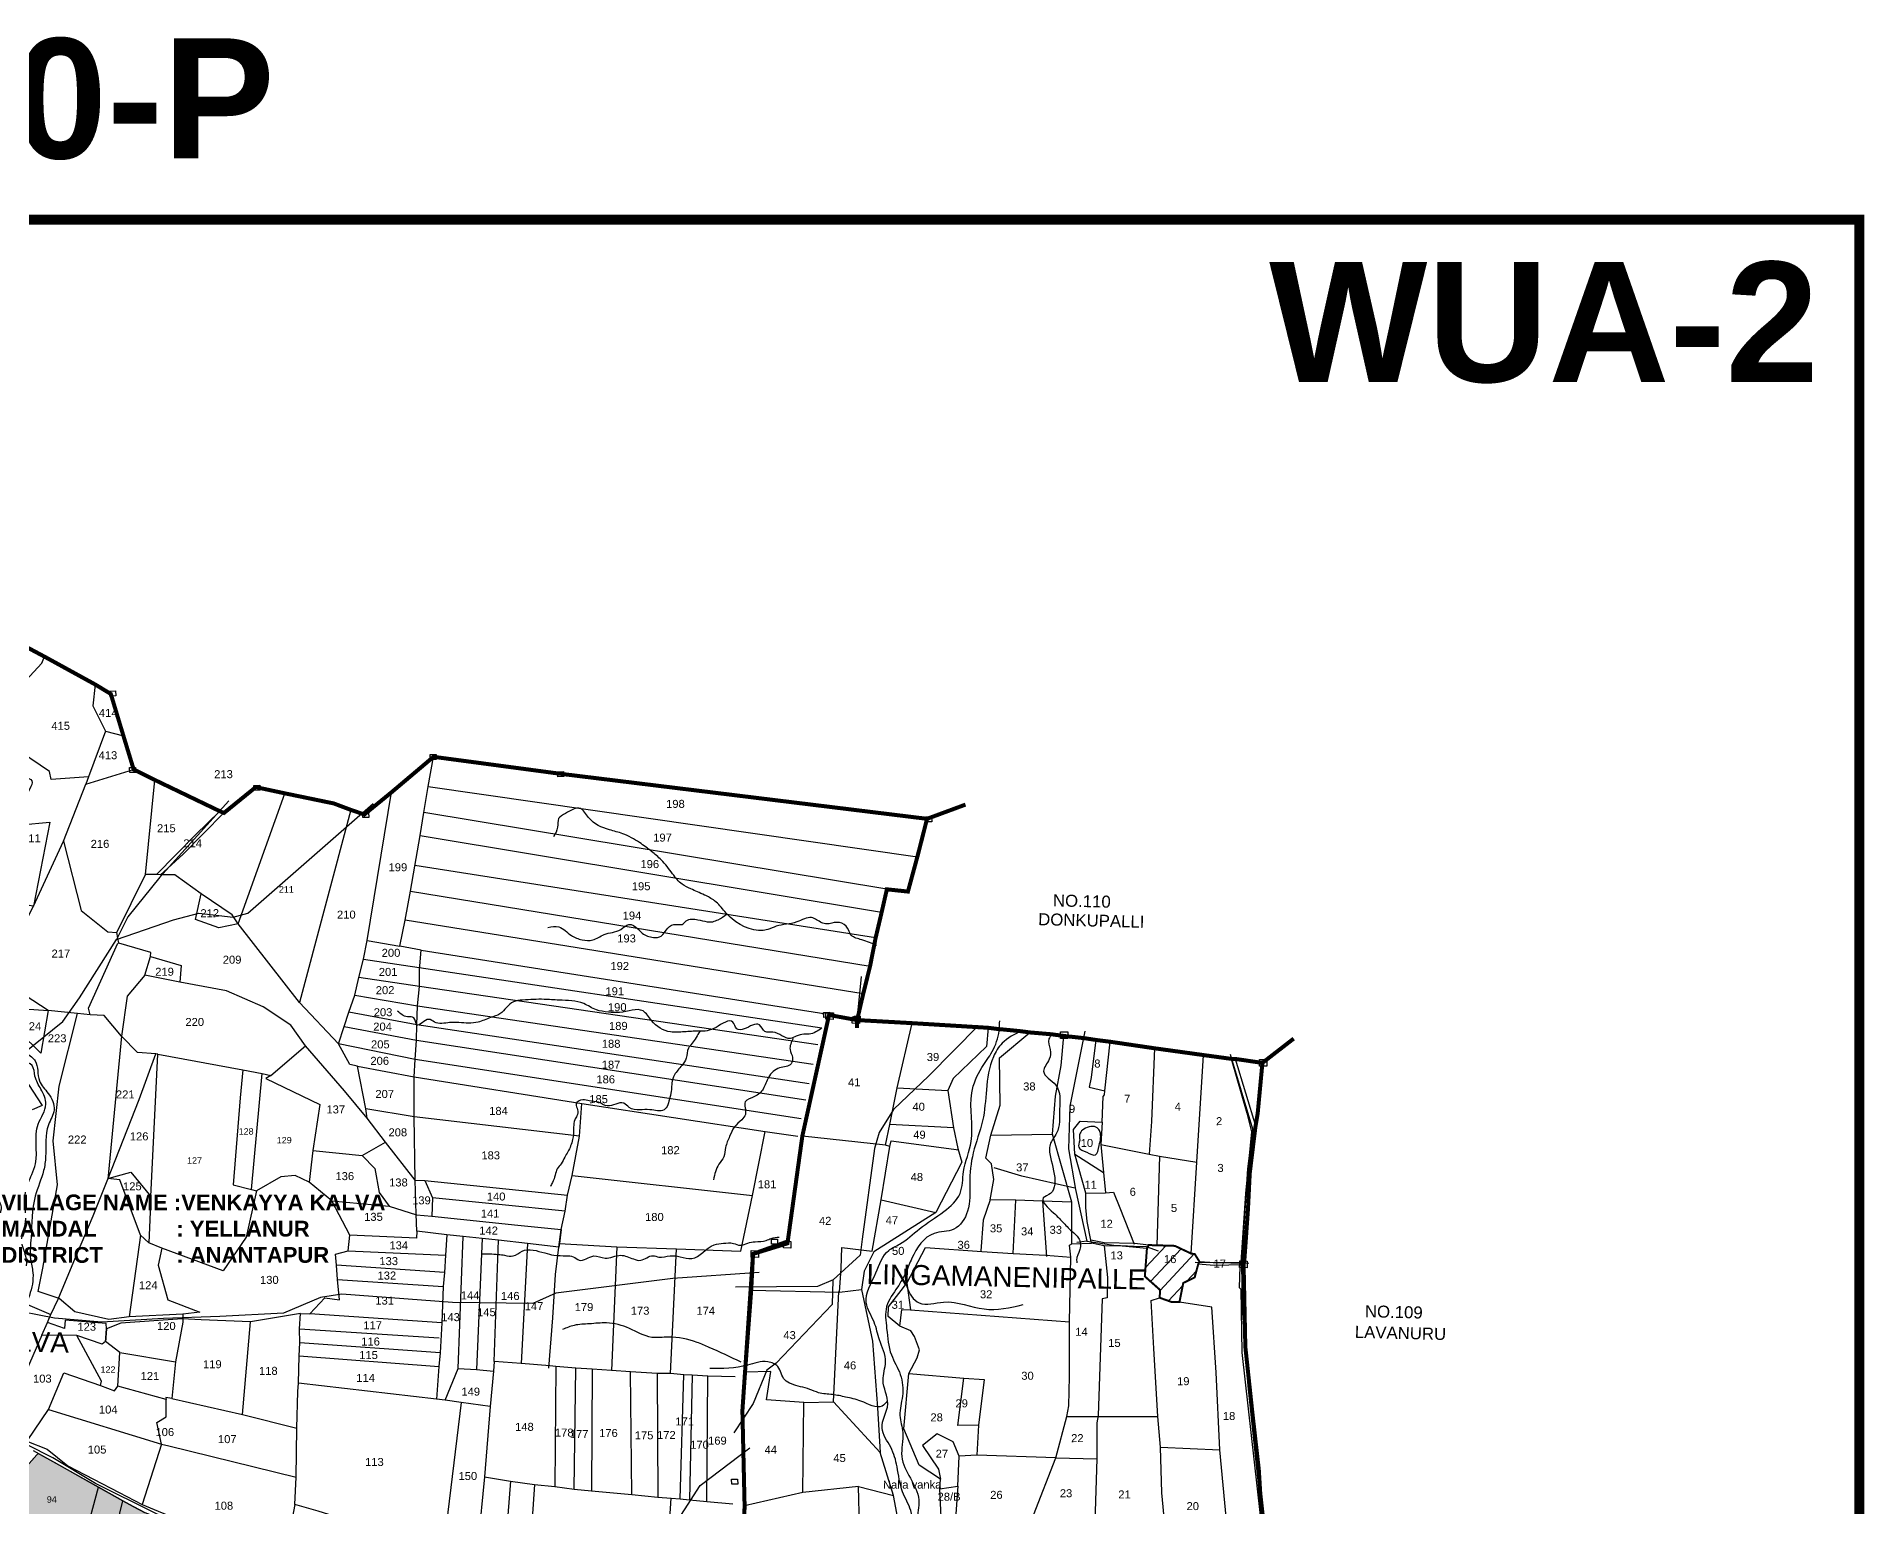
# Model space of a CAD drawing. Header units: inches. Extents: x 182366 to 215308, y 1619047 to 1632624.
# Drawn here: x 187374 to 191942, y 1628953 to 1632624 of the extents above; entities that cross this region are included whole.
import ezdxf
from ezdxf.enums import TextEntityAlignment as Align

# ---------------------------------------------------------------- set-up
doc = ezdxf.new("R2010")
doc.units = ezdxf.units.IN
doc.header["$MEASUREMENT"] = 0
doc.linetypes.add('HIDDEN2', pattern=[0.1875, 0.125, -0.0625])
for name, color, linetype in [('PLOT', 7, 'Continuous'), ('PLOT NO', 7, 'Continuous'), ('PLOTS', 7, 'Continuous'), ('PLOTS NO', 7, 'Continuous'), ('ROAD', 1, 'Continuous'), ('STREAM', 4, 'Continuous'), ('TEXT', 1, 'Continuous'), ('VILLAGE BOUNDARY', 5, 'Continuous'), ('VILLAGE BOUNDARY STONES', 1, 'Continuous'), ('VILLAGE STONES', 240, 'Continuous'), ('WUA2', 3, 'Continuous')]:
    doc.layers.add(name, color=color, linetype=linetype)
doc.styles.get("Standard").update_dxf_attribs({"font": 'arial.ttf'})

msp = doc.modelspace()

# ---------------------------------------------------------------- hatches: boundary and pattern name
at = {"layer": 'PLOT', "true_color": 0xf8991e}
h = msp.add_hatch(dxfattribs=at)
h.set_pattern_fill('ANSI31', color=30, scale=262.36238, angle=2.0215105)
h.paths.add_polyline_path([(190181.7, 1629493.4), (190180.6, 1629474), (190210.7, 1629463.3), (190230.2, 1629463.8), (190239.6, 1629510.9), (190268, 1629524.7), (190279.1, 1629565.7), (190268.2, 1629583.2), (190259.7, 1629584.2), (190218.6, 1629603.6), (190162.4, 1629604.6), (190153.3, 1629605.6), (190148.8, 1629596.8), (190143.6, 1629527.3)])
h.paths.add_polyline_path([(190189.8, 1629558.5), (190223.4, 1629557.6), (190224, 1629582.5), (190190.4, 1629583.4)], flags=24)
at = {"layer": 'PLOTS NO', "true_color": 0xa953a0}
h = msp.add_hatch(dxfattribs=at)
h.set_pattern_fill('ANSI31', color=215)
h.set_pattern_definition([(45, (0, 0), (-0.088388347648, 0.088388347648), [])])
h.paths.add_polyline_path([(188071.8, 1627160.1), (187960.7, 1627178.8), (187892.1, 1627190.6), (187859.8, 1627195.8), (187790.5, 1627207.6), (187704, 1627226.2), (187660.3, 1627234.4), (187581.4, 1627250.8), (187559.9, 1627254.8), (187475.2, 1627272.7), (187421.6, 1627281.7), (187334.3, 1627298.5), (187286.5, 1627307.7), (187295.6, 1627356.6), (187300.3, 1627381.9), (187309.2, 1627427.8), (187315.4, 1627461.9), (187322.1, 1627498.9), (187336.2, 1627571.9), (187356.7, 1627687.4), (187358.7, 1627693), (187381.6, 1627814.6), (187385.5, 1627835.4), (187414.3, 1627987), (187429.3, 1628067.3), (187405.4, 1628127), (187408.2, 1628147.5), (187321.9, 1628169.2), (187144.4, 1628212.7), (187146.1, 1628260.8), (187136.6, 1628287.9), (187129.5, 1628294.3), (187154.9, 1628340.6), (187172.9, 1628384.7), (187190.5, 1628409.1), (187258.4, 1628407.4), (187285.5, 1628412.8), (187308.3, 1628460.3), (187325, 1628535.2), (187354.9, 1628579.8), (187345, 1628651.1), (187338.6, 1628689.4), (187346.7, 1628723.2), (187362.5, 1628816.4), (187348.8, 1628851.4), (187331.7, 1628864.3), (187322.1, 1628918.9), (187307.1, 1628939.4), (187314.3, 1628992.1), (187340.3, 1629032.4), (187353.3, 1629057.4), (187377.8, 1629085.1), (187423.3, 1629060.2), (187529, 1629000.5), (187589.7, 1628966.5), (187617.1, 1628951.5), (187645.4, 1628936.6), (187681.1, 1628923.5), (187723.1, 1628909.6), (187742.8, 1628893.8), (187775.8, 1628875.3), (187863.7, 1628818.5), (187926.2, 1628784.7), (187976.9, 1628751.8), (188034.5, 1628689.6), (188126.9, 1628604.2), (188135.8, 1628580.4), (188153.1, 1628582.5), (188164.4, 1628554.3), (188196.5, 1628545.2), (188195.3, 1628537.2), (188296.3, 1628504.8), (188292, 1628480.2), (188268, 1628359.9), (188255.3, 1628278.3), (188267.9, 1628251.8), (188264.3, 1628235), (188253.7, 1628167.3), (188245.3, 1628142.8), (188241.4, 1628131.2), (188207.2, 1628129.4), (188201.3, 1628091.3), (188173.8, 1628093.1), (188171, 1628072.7), (188111.6, 1628082.3), (188110.3, 1628052.8), (188163.3, 1628020.5), (188211, 1628013.8)])

# ---------------------------------------------------------------- linework, layer by layer
at = {"color": 5, "const_width": 25}
msp.add_lwpolyline([(182378.6, 1632166.8), (191929.3, 1632166.8), (191929.3, 1619118.1), (182378.6, 1619118.1)], close=True, dxfattribs=at)
at = {"layer": 'PLOT'}
for points in [[(187288.4, 1630951.4), (187387, 1631058.9), (187393.9, 1631075.4)], [(187520.9, 1631005.7), (187514.5, 1630952.5), (187546.1, 1630889.2), (187591.1, 1630877.6)], [(187546.1, 1630889.2), (187503.6, 1630775), (187497.5, 1630757.1)], [(187503.6, 1630775), (187410.8, 1630768.4), (187406, 1630788.3), (187310.8, 1630853.7)], [(188112, 1629715.9), (188255.4, 1629702.5), (188323.3, 1629680.8), (188362, 1629677.9), (188576.4, 1629655.3), (188685.3, 1629644.1), (188680.9, 1629609.8), (188679.4, 1629600), (188601, 1629609.5), (188528.6, 1629617.5), (188487.6, 1629622.4), (188439.9, 1629627.4), (188399.4, 1629631.3), (188324.3, 1629640.3), (188322.5, 1629682.4), (188320.1, 1629767.7), (188317.9, 1629925.8), (188317.3, 1630026.2), (188320.5, 1630069.5), (188323.5, 1630117.3), (188324.7, 1630155.7), (188325.6, 1630203.4), (188330.7, 1630251.4), (188331.3, 1630293.5), (188335.2, 1630342.2), (188282, 1630352.2), (188295.5, 1630416.8), (188308.2, 1630490), (188319.3, 1630551.7), (188332.7, 1630629), (188341.8, 1630685.9), (188352.7, 1630751.4), (188366, 1630825.2)], [(186410, 1629371), (186521, 1629436.8), (186606.9, 1629484), (186704.3, 1629520.4), (186814.8, 1629566.1), (186899.7, 1629617.8), (186989.5, 1629775.7), (187085, 1629851.2), (187152.6, 1629898.8), (187178.3, 1629938.8), (187310.7, 1630072.2), (187262.3, 1630082.9), (187251.8, 1630099.4), (187235.3, 1630133.6), (187224.1, 1630177.4), (187285.7, 1630197.1), (187279.7, 1630233.1), (187309.8, 1630251.4), (187352.5, 1630424.6), (187366.3, 1630451.8), (187441, 1630614.6), (187497.5, 1630757.1), (187616.6, 1630793.9)], [(187677.2, 1630082.1), (187889.2, 1630043.5), (187937.6, 1630034.1), (187959.2, 1630029.5), (188046.5, 1630103), (188009.5, 1630154.9), (187940.6, 1630200.4), (187849, 1630240.9), (187732.4, 1630262), (187644.2, 1630279.5), (187658.5, 1630326.2), (187659.4, 1630336.6), (187579.5, 1630359.9), (187575, 1630386.4), (187646.5, 1630531.2), (187669.9, 1630767.2)], [(187878.2, 1630407.6), (187994.7, 1630733.9)], [(188128.5, 1630107.9), (188142.5, 1630151.7), (188154.3, 1630187.3), (188169.3, 1630230.1), (188179.7, 1630273.8), (188190.8, 1630319.9), (188200.5, 1630366.4), (188261.3, 1630736.8)], [(188352.7, 1630751.4), (189575.2, 1630575.7)], [(187673.6, 1630531.3), (187771.4, 1630630.2), (187831.9, 1630689.4)], [(188159.5, 1630692.6), (188031.4, 1630211.8)], [(187334.8, 1630655.4), (187407.6, 1630662.2), (187366.3, 1630451.8), (187339.1, 1630456.6), (187335.9, 1630501.9), (187313.3, 1630506.1), (187334.8, 1630655.4)], [(187842.3, 1630684.9), (187740.6, 1630582.1), (187683.3, 1630529.6)], [(189498.9, 1630494.2), (188341.8, 1630685.9)], [(187441, 1630614.6), (187485.1, 1630441.4), (187551.9, 1630388.2), (187575, 1630386.4)], [(188332.7, 1630629), (189485.9, 1630437)], [(189470.8, 1630372.7), (188319.7, 1630554)], [(188200.6, 1629922.4), (188196.6, 1629946.3), (188176.2, 1630052.1), (188157.2, 1630056.8), (188128.5, 1630107.9), (188031.4, 1630211.8), (187878.2, 1630407.6), (187829.5, 1630397.7), (187771.1, 1630418.9), (187785.2, 1630483.1), (187722.8, 1630528), (187719.6, 1630530.6), (187683.7, 1630530.8), (187673.6, 1630531.3), (187646.5, 1630531.2)], [(187878.2, 1630407.6), (187863.1, 1630430.1), (187785.2, 1630483.1)], [(188308.2, 1630490), (189457, 1630302.4)], [(189439.8, 1630233.1), (188295.5, 1630416.8)], [(187507.8, 1630180.4), (187504.2, 1630197.4), (187577.4, 1630359.3)], [(187658.5, 1630326.2), (187735.1, 1630304), (187732.4, 1630262)], [(188200.5, 1630366.4), (188282, 1630352.2)], [(188335.2, 1630342.2), (189346.1, 1630183.2)], [(187644.2, 1630279.5), (187600.3, 1630227.2), (187586.7, 1630127.2), (187551.8, 1629770.6)], [(188190.8, 1630319.9), (189336.5, 1630147.9)], [(187316.5, 1629471.8), (187410.1, 1629432.2), (187428.3, 1629470.6), (187467.2, 1629564.5), (187515.2, 1629678.4), (187551.8, 1629770.6), (187630.3, 1629969.1), (187671.9, 1630082.9), (187626.5, 1630087), (187586.7, 1630127.2), (187543.3, 1630179.4), (187507.8, 1630180.4), (187476.1, 1630183.7), (187403.3, 1630191.2), (187309.5, 1630252.5)], [(189326.3, 1630105.8), (188330.7, 1630251.4), (188179.7, 1630273.8)], [(187403.3, 1630191.2), (187385.1, 1630085.2), (187331.1, 1630137.5), (187342.7, 1630195.8), (187403.3, 1630191.2)], [(189304.8, 1630008), (188324.7, 1630155.7), (188154.3, 1630187.3)], [(188169.3, 1630230.1), (188325.6, 1630203.4), (189315.1, 1630057.5)], [(187687.2, 1629598), (187678.2, 1629555.8), (187702.1, 1629468.4), (187782.2, 1629438), (187739.7, 1629432.6), (187605.6, 1629426), (187554.4, 1629419.5), (187469.6, 1629438.9), (187430.9, 1629472), (187378.3, 1629489.2), (187389.7, 1629547.5), (187426.4, 1629756), (187415.2, 1629865.7), (187430.7, 1630002.1), (187476.1, 1630183.7)], [(188142.5, 1630151.7), (188323.5, 1630117.3), (189296.2, 1629968.6)], [(189752.2, 1630148.3), (189747.9, 1630101.5), (189664.2, 1630021.6), (189651.5, 1629991.7), (189665.6, 1629898.5), (189676.6, 1629846.7), (189686.4, 1629812.4), (189621, 1629687.2), (189466.3, 1629588.3), (189442.5, 1629540.4), (189435.6, 1629494.9)], [(189495.7, 1629854.9), (189506, 1629906.4), (189524.9, 1629998), (189561.8, 1630159.9)], [(188143.2, 1629990.7), (188046.5, 1630103)], [(189284.9, 1629920.9), (188320.5, 1630069.5), (188128.5, 1630107.9)], [(189961.5, 1629712.5), (189887.8, 1629715), (189820.9, 1629717.8), (189756.7, 1629718.3), (189765.8, 1629769.4), (189760.1, 1629808.1), (189746.2, 1629822.4), (189758.4, 1629880.5), (189782.1, 1629954.9), (189780.7, 1630073.2), (189856.4, 1630136.7)], [(189961, 1629608.5), (189961.3, 1629704), (189961.5, 1629712.5), (189913.1, 1629883), (189920.5, 1629977.8), (189934.1, 1630054), (189941, 1630128)], [(190279.9, 1629564.5), (190268.2, 1629583.2), (190259.7, 1629584.2), (190218.6, 1629603.6), (190173.2, 1629604.4), (190153.3, 1629605.6), (190117.9, 1629609.6), (190041.7, 1629610.9), (190008.8, 1629617.7), (189999.4, 1629664.8), (189995.7, 1629699.4), (189996.1, 1629735.6), (189968.5, 1629833), (189964.9, 1629894.3), (189981.7, 1629915), (190036.6, 1629912.6), (190039.8, 1629976.3), (190042.7, 1629980.6), (190043.3, 1629990.5), (190057.3, 1630113.4)], [(190021.5, 1630117.9), (190009.2, 1630024), (190004.2, 1629999.6), (190043.3, 1629990.5)], [(190167.8, 1630097.1), (190160, 1629913.9), (190154.3, 1629832.9)], [(187319.9, 1630059.4), (187387.7, 1629954.5), (187363.3, 1629943.3)], [(187659.3, 1629726.7), (187677.2, 1630082.1), (187671.9, 1630082.9)], [(188176.2, 1630052.1), (188317.3, 1630026.2), (188736.8, 1629959.5)], [(190033.7, 1629857), (190154.3, 1629832.9), (190179.8, 1629827.8), (190273.7, 1629812.4), (190290, 1630080.2)], [(190359, 1630070.8), (190398.8, 1629935.1), (190410.3, 1629888.7), (190394.9, 1629734.2), (190383.8, 1629562.6), (190380.8, 1629552.4), (190379, 1629500), (190383.8, 1629495.4), (190385.8, 1629337.6), (190431.8, 1628930.4), (190451.3, 1628773.3)], [(190368.9, 1630070.6), (190420.8, 1629901.3)], [(187889.2, 1630043.5), (187882.8, 1629973.4), (187865.6, 1629756.1), (187910.9, 1629744.1), (187923.4, 1629740.7)], [(187910.9, 1629744.1), (187937.6, 1630034.1)], [(187959.2, 1630029.5), (187946.6, 1630021.6), (188081.7, 1629956.4), (188064.8, 1629841.5), (188055.3, 1629762.9)], [(188320.1, 1629767.7), (188246.3, 1629862.5), (188200.6, 1629922.4), (188143.2, 1629990.7)], [(188653.8, 1629298.2), (188664.4, 1629423.6), (188671.1, 1629531.8), (188679.4, 1629600), (188685.3, 1629644.1), (188694.6, 1629690.6), (188701.1, 1629730.4), (188712.8, 1629779), (188731, 1629877.6), (188736.8, 1629959.5), (189194.6, 1629889.1), (189276, 1629877.7)], [(189524.9, 1629998), (189651.5, 1629991.7)], [(188731, 1629877.6), (188317.9, 1629925.8), (188196.6, 1629946.3)], [(190036.6, 1629912.6), (190033.7, 1629857), (190039.9, 1629786.5)], [(188680.9, 1629609.8), (188824.2, 1629601.1), (188972.9, 1629596.4), (189133.6, 1629590.2), (189163, 1629729.7), (189194.6, 1629889.1)], [(189380.7, 1629487.9), (189385.1, 1629546.9), (189386.5, 1629599.9), (189462.3, 1629590.5), (189484.6, 1629718.3), (189506.3, 1629851.7), (189495.7, 1629854.9), (189287.7, 1629878)], [(189665.6, 1629898.5), (189506, 1629906.4)], [(189506.3, 1629851.7), (189509.3, 1629865.9), (189678.6, 1629843.5)], [(189758.4, 1629880.5), (189913.1, 1629883)], [(188064.8, 1629841.5), (188187.9, 1629829.2), (188246.3, 1629862.5)], [(188187.9, 1629829.2), (188219.5, 1629797), (188229.8, 1629736.5), (188255.4, 1629702.5), (188255.4, 1629702.5)], [(189968.5, 1629833), (190039.9, 1629786.5), (190045.3, 1629736.4), (190065, 1629737.7), (190081.3, 1629698.9), (190117.2, 1629607.8)], [(190179.8, 1629827.8), (190173.2, 1629604.4)], [(188507.5, 1629202.7), (188435.4, 1629212.3), (188395.2, 1629218.5), (188373.5, 1629220.9), (188028.7, 1629260.8), (188030.3, 1629328.8), (188031.9, 1629361.2), (188031.5, 1629396), (188033.8, 1629434.3), (188056.7, 1629433.5), (188094.6, 1629473.4), (188131.3, 1629468.4), (188125.7, 1629519.9), (188123.5, 1629555.2), (188121, 1629583.2), (188153.1, 1629591.6), (188156.8, 1629630.4), (188112, 1629715.9), (188055.3, 1629762.9), (188020.3, 1629779), (187984.7, 1629776.2), (187923.4, 1629740.7), (187898.2, 1629625.4), (187840.7, 1629541.4), (187687.2, 1629598), (187655, 1629611.2), (187634.1, 1629630.7), (187582.5, 1629768.9), (187551.8, 1629771.5), (187609.5, 1629787.7), (187659.3, 1629726.7), (187655, 1629611.2)], [(188712.8, 1629779), (189163, 1629729.7)], [(190259.7, 1629584.2), (190273.7, 1629812.4)], [(188320.1, 1629767.7), (188344.3, 1629766.6), (188363.4, 1629723.5), (188362, 1629677.9)], [(188344.3, 1629766.6), (188701.1, 1629730.4)], [(189996.1, 1629735.6), (190045.3, 1629736.4)], [(188694.6, 1629690.6), (188363.4, 1629723.5)], [(189484.6, 1629718.3), (189621, 1629687.2)], [(189756.7, 1629718.3), (189739.4, 1629667.6), (189733.4, 1629590.8)], [(189814.7, 1629584.2), (189820.9, 1629717.8)], [(189887.8, 1629715), (189897.7, 1629577.3)], [(188324.3, 1629640.3), (188323.5, 1629622.8), (188156.8, 1629630.4)], [(187634.1, 1629630.7), (187605.6, 1629426)], [(188153.1, 1629591.6), (188395.6, 1629580.4)], [(188399.4, 1629631.3), (188395.6, 1629580.4), (188393.7, 1629537.2), (188390.1, 1629501.7), (188386.4, 1629411.2), (188382.3, 1629336.3), (188379.4, 1629302.2), (188373.5, 1629220.9)], [(188427.9, 1629297.1), (188439.9, 1629627.4)], [(188487.6, 1629622.4), (188473.5, 1629295)], [(188517.2, 1629314.7), (188528.6, 1629617.5)], [(188601, 1629609.5), (188585.4, 1629309.6)], [(188824.2, 1629601.1), (188811, 1629292.6)], [(188958, 1629284.5), (188972.9, 1629596.4)], [(189634.8, 1628926), (189631.3, 1628996.6), (189632.7, 1629020.9), (189579.6, 1629056.1), (189541.3, 1629146.7), (189553.8, 1629284.7), (189574.6, 1629323.9), (189580.6, 1629344.1), (189568.3, 1629377.1), (189558.8, 1629391.3), (189530.9, 1629402.8), (189502.2, 1629427.5), (189502.8, 1629451.4), (189548.6, 1629510.8), (189595.5, 1629599.2), (189736.3, 1629589.9), (189814.7, 1629584.2), (189896, 1629580), (189958.5, 1629575.6), (189955.2, 1629605), (189961, 1629608.5), (190010.3, 1629610.6), (190008.8, 1629617.7)], [(190148.8, 1629596.8), (190087.1, 1629603.1), (190042, 1629603.8), (190010.3, 1629610.6)], [(190042, 1629603.8), (190050.3, 1629524.4), (190049, 1629474.1), (190036.9, 1629471), (190026.9, 1629179.5), (190023.8, 1629161.4), (190023.7, 1629071.5), (190016.6, 1628861.2), (190018.3, 1628762.9)], [(190180.6, 1629474), (190181.7, 1629493.4), (190143.6, 1629527.3), (190148.8, 1629596.8), (190153.3, 1629605.6)], [(188393.7, 1629537.2), (188123.5, 1629555.2)], [(189790.9, 1628456.5), (189793.9, 1628536.7), (189792.6, 1628589), (189794.9, 1628628.3), (189793.3, 1628655.9), (189797.1, 1628735.7), (189808.6, 1628763.5), (189846, 1628880.9), (189865.4, 1628930.8), (189920.8, 1629074.4), (189949, 1629177.5), (189953.3, 1629204.1), (189955.2, 1629277.2), (189955.3, 1629413.6), (189958.5, 1629575.6)], [(190361.6, 1628767.9), (190331.3, 1629094.4), (190321.4, 1629287), (190311.3, 1629450.3), (190230, 1629463), (190239.6, 1629510.9), (190268, 1629524.7), (190276.9, 1629557.5), (190279.9, 1629564.5), (190318.2, 1629561.8), (190383.8, 1629562.6), (190392.1, 1629565.4)], [(190390.4, 1629556.4), (190316.7, 1629554.2), (190276.9, 1629557.5)], [(188125.7, 1629519.9), (188390.1, 1629501.7)], [(189548.6, 1629510.8), (189558.2, 1629443.7)], [(189159.9, 1629492.6), (189380.7, 1629487.9), (189435.6, 1629494.9), (189462.6, 1629365.4), (189475.3, 1629198.7), (189481.8, 1629087.5)], [(189291.6, 1629212.4), (189365.8, 1629213.6), (189379.2, 1629489.8)], [(190202.4, 1628763.5), (190193.3, 1628907.9), (190186.4, 1628986.9), (190182.4, 1629100.8), (190176.1, 1629177), (190166.2, 1629347.4), (190159.3, 1629467.3), (190180.6, 1629474), (190210.7, 1629463.3), (190231.7, 1629463.8)], [(187352.3, 1629113.5), (187351.7, 1629117.1), (187404.2, 1629194.5), (187442.3, 1629286.8), (187533.5, 1629254.6), (187568.8, 1629241.7), (187577.1, 1629252.8), (187582.5, 1629337), (187546.7, 1629364.4), (187537.6, 1629358.4), (187474.4, 1629379.6), (187387.6, 1629380.7), (187401.5, 1629412.4), (187410.4, 1629434.3)], [(187546.3, 1629363.3), (187548.7, 1629396), (187547.7, 1629409.5), (187445.2, 1629417.6), (187443.7, 1629396.8), (187401.5, 1629412.4)], [(188033.8, 1629434.3), (187908.7, 1629414), (187785.3, 1629418.7), (187738.3, 1629421.3), (187585, 1629410.3), (187548.7, 1629396), (187546.3, 1629363.3)], [(187739.7, 1629432.6), (187739.8, 1629412.6), (187721.6, 1629314.1), (187712.1, 1629222.6), (187696.7, 1629224.5), (187698, 1629219.6)], [(187888.4, 1629182.4), (187908.7, 1629414)], [(188386.4, 1629411.2), (188056.7, 1629433.5)], [(189530.9, 1629402.8), (189536.6, 1629444.7), (189558.2, 1629443.7), (189955.3, 1629413.6)], [(187387.6, 1629380.7), (187288.6, 1629154.9)], [(187533.5, 1629254.6), (187533.5, 1629254.6), (187536.3, 1629265.8), (187474.4, 1629379.6)], [(188031.5, 1629396), (188380.3, 1629373.8)], [(187582.5, 1629337), (187721.6, 1629314.1)], [(188030.3, 1629328.8), (188379.4, 1629302.2)], [(188382.3, 1629336.3), (188031.9, 1629361.2)], [(188395.2, 1629218.5), (188427.9, 1629297.1), (188473.5, 1629295), (188515.6, 1629290.5)], [(189119.9, 1629276.1), (189051.4, 1629278), (189012, 1629280.5), (188991.4, 1629281.5), (188958, 1629284.5), (188925.1, 1629285.2), (188858.2, 1629289.1), (188811, 1629292.6), (188762.8, 1629295.2), (188721.6, 1629298), (188671.3, 1629301.9), (188656.3, 1629303.6), (188585.4, 1629309.6), (188517.2, 1629314.7), (188515.6, 1629290.5), (188507.5, 1629202.7), (188493.7, 1629026.5), (188478, 1628865.1)], [(188671.3, 1629301.9), (188668.8, 1629002.8)], [(188717.4, 1628995.6), (188721.6, 1629298)], [(188762.8, 1629295.2), (188760.9, 1628991.4)], [(188861.3, 1628982.6), (188858.2, 1629289.1)], [(188925.1, 1629285.2), (188926.5, 1628975.5)], [(188982.6, 1628971.4), (188991.4, 1629281.5)], [(189012, 1629280.5), (189006.1, 1628969.4)], [(189049.4, 1628964.8), (189051.4, 1629278)], [(189288.7, 1628987.2), (189291.6, 1629212.4), (189198.3, 1629219.2), (189209.2, 1629289.9), (189144.5, 1629288.5)], [(189553.8, 1629284.7), (189691, 1629273), (189741.9, 1629270), (189727.5, 1629155.6), (189723.9, 1629080.6)], [(189727.5, 1629155.6), (189676.5, 1629155.3), (189691, 1629273)], [(187686.4, 1629108.2), (187674.8, 1629162.6), (187698, 1629176.7), (187698, 1629219.6), (187577.1, 1629252.8)], [(188262.1, 1628892.6), (188213.4, 1628898.2), (188078.1, 1628940.9), (188019.1, 1628957.9), (188022.8, 1629026), (188024.7, 1629148.2), (188026.9, 1629240), (188028.7, 1629260.8)], [(187404.2, 1629194.5), (187686.4, 1629108.2), (187704.3, 1629103.7), (188022.8, 1629026)], [(187712.1, 1629222.6), (187888.4, 1629182.4), (188024.7, 1629148.2)], [(188435.4, 1629212.3), (188394.4, 1628876.5)], [(189365.8, 1629213.6), (189481.8, 1629087.5)], [(189949, 1629177.5), (190176.1, 1629177)], [(187262.8, 1628451.2), (187375.1, 1628428), (187389.5, 1628480.2), (187400.3, 1628528.8), (187412.9, 1628582), (187429, 1628633.6), (187441.9, 1628683.9), (187455.3, 1628730.6), (187476.8, 1628811.5), (187494.3, 1628874.2), (187529, 1629000.5), (187423.3, 1629060.2), (187366.3, 1629091.5)], [(187349.5, 1629115.8), (187400.3, 1629095.9), (187452.6, 1629054.1), (187580.1, 1628987.2), (187637.7, 1628957.8), (187731.7, 1628918.5)], [(187686.4, 1629108.2), (187637.7, 1628957.8)], [(189920.8, 1629074.4), (189723.9, 1629080.6), (189679.8, 1629078.5), (189664.5, 1629114.5), (189624.2, 1629134.1), (189588.1, 1629104.6), (189628.2, 1629045.5), (189632.7, 1629020.9)], [(190182.4, 1629100.8), (190331.3, 1629094.4)], [(189403, 1628487.7), (189420.3, 1628630.1), (189438.9, 1628765.8), (189430.4, 1628904.4), (189428.1, 1629002.9), (189515.1, 1628980.3), (189481.8, 1629087.5)], [(189631.3, 1628996.6), (189676, 1629003.5), (189679.8, 1629078.5)], [(189920.8, 1629074.4), (190023.7, 1629071.5)], [(187926.2, 1628784.7), (187863.7, 1628818.5), (187775.8, 1628875.3), (187742.8, 1628893.8), (187723.1, 1628909.6), (187681.1, 1628923.5), (187645.4, 1628936.6), (187617.1, 1628951.5), (187589.7, 1628966.5), (187529, 1629000.5)], [(188493.7, 1629026.5), (188558.5, 1629015.6), (188618.2, 1629007.5), (188668.8, 1629002.8), (188717.4, 1628995.6), (188760.9, 1628991.4), (188861.3, 1628982.6), (188926.5, 1628975.5), (188959.8, 1628973.7)], [(188558.5, 1629015.6), (188546.2, 1628857)], [(188618.2, 1629007.5), (188607.8, 1628848.6)], [(189428.1, 1629002.9), (189288.7, 1628987.2), (189143.4, 1628954.1)], [(189676, 1629003.5), (189670.7, 1628922.3), (189634.8, 1628926)], [(187408.2, 1628147.5), (187466.9, 1628463.3), (187589.7, 1628966.5)], [(188019.1, 1628957.9), (187982.8, 1628766)], [(188954, 1628883.2), (188959.8, 1628973.7), (188982.6, 1628971.4), (189006.1, 1628969.4), (189049.4, 1628964.8), (189114.2, 1628959.3)], [(189526.3, 1628587.8), (189522.7, 1628759.5), (189519.7, 1628814.2), (189534.6, 1628878.6), (189515.1, 1628980.3)]]:
    msp.add_lwpolyline(points, dxfattribs=at)
at = {"layer": 'PLOT', "color": 30, "true_color": 0xf8991e, "const_width": 5}
msp.add_lwpolyline([(190148.8, 1629596.8), (190153.3, 1629605.6), (190218.6, 1629603.6), (190259.7, 1629584.2), (190268.2, 1629583.2), (190279.9, 1629564.5), (190276.9, 1629557.5), (190268, 1629524.7), (190239.6, 1629510.9), (190230, 1629463), (190210.7, 1629463.3), (190180.6, 1629474), (190181.7, 1629493.4), (190143.6, 1629527.3), (190148.8, 1629596.8)], dxfattribs=at)
at = {"layer": 'ROAD'}
for points in [[(186305.3, 1629101.2), (186457.5, 1629374.6), (186547.7, 1629442.8), (186603.9, 1629476.1), (186836.5, 1629571.1), (186981.4, 1629660.8), (186997, 1629769.4), (187180.7, 1629912.8), (187318.8, 1630066.9), (187439.4, 1630164.2), (187481.4, 1630222.9), (187573.4, 1630368.9), (187716.6, 1630418.1), (187779.6, 1630435), (187865.5, 1630424.9), (187901.7, 1630434.3), (188215.6, 1630708.9)], [(187854.3, 1630715.1), (187682, 1630524.3), (187602.5, 1630425.4), (187572.9, 1630366.8)], [(189727.6, 1630154.2), (189603.4, 1630028.7), (189515.7, 1629944.6), (189479.8, 1629886.9), (189467.6, 1629846.5), (189437, 1629620.6), (189431.9, 1629580.5), (189364.8, 1629518.6), (189325.5, 1629502.2), (189120.4, 1629500.1)], [(189993.8, 1630140.3), (189956.4, 1629952.7), (189952.7, 1629846.2), (189970.6, 1629744.4), (189998.5, 1629615.1), (190066.1, 1629605.6), (190116.9, 1629602.8), (190147.1, 1629602), (190176.8, 1629590.8)], [(190465.8, 1628692.6), (190444.4, 1628850.9), (190401.7, 1629253.6), (190387.4, 1629447.4), (190385.6, 1629560.5), (190400.7, 1629796), (190413.3, 1629895.1), (190357.4, 1630081.8)], [(189968.3, 1629747.6), (189835.8, 1629777.5), (189767, 1629798.9)], [(189998.5, 1629615.1), (189973.7, 1629612.2)], [(190403.6, 1629559.8), (190269.7, 1629561.7)], [(189179.4, 1629537.1), (188963.9, 1629521.9), (188671.8, 1629485.6), (188614.4, 1629459.6), (188413.7, 1629462), (188136.7, 1629483), (188083.9, 1629474.3), (187990.9, 1629435.9), (187832.1, 1629426.9), (187691.6, 1629421.9), (187537.5, 1629413.1), (187418.8, 1629423.4), (187299.6, 1629446.7), (186993.1, 1629432.4), (186965.5, 1629411.7), (186814.2, 1629421.1)], [(189364.1, 1629518.2), (189362.2, 1629457.5), (189221.9, 1629310.2), (189199.1, 1629293.3), (189164.4, 1629210.1), (189116.8, 1629136.5)], [(188072.3, 1628230.2), (188106.5, 1628509.8), (188136.2, 1628604), (188070.7, 1628663.2), (187985.1, 1628748.7), (187938.1, 1628784.6), (187751.4, 1628898.3), (187670.7, 1628935.8), (187521.4, 1629010.2), (187414.8, 1629073.8), (187350.3, 1629106.5)], [(188409, 1628448.6), (188865.9, 1628834), (188954, 1628883.2), (189032, 1629004.7), (189156.5, 1629098.7)]]:
    msp.add_lwpolyline(points, dxfattribs=at)
at = {"layer": 'STREAM'}
for points in [[(187318.5, 1631114.9), (187313.6, 1631097.8), (187311.8, 1631082.4), (187306.9, 1631067.3), (187297, 1631052.4), (187298.8, 1631028.4), (187297.7, 1631017.2), (187277.5, 1630970.6), (187281.1, 1630925.3), (187286.6, 1630913.4), (187301.8, 1630872.2), (187326, 1630850.5), (187346.2, 1630820.3), (187352.5, 1630772.3), (187359.8, 1630768.4), (187348.7, 1630727.5), (187345.2, 1630695.7), (187332.9, 1630667.3), (187302, 1630595.7), (187290.1, 1630534.8), (187284.8, 1630513.2), (187279.5, 1630454.9), (187285.3, 1630423.1), (187291.2, 1630389.3), (187286, 1630347), (187280.3, 1630318.8), (187272.9, 1630284.5), (187268.4, 1630238.7), (187268.3, 1630204.6), (187280, 1630174.3), (187297, 1630148.2), (187321.1, 1630109), (187348.7, 1630085.3), (187370.7, 1630065.4), (187381.2, 1630015.9), (187403, 1629984.6), (187417.9, 1629943.1), (187403.8, 1629905.9), (187396.6, 1629826.2), (187391.8, 1629792), (187370.7, 1629727.8), (187360.3, 1629624.3), (187358.9, 1629570.2), (187364.7, 1629537), (187356, 1629480), (187336.3, 1629432.6), (187316.2, 1629378.4), (187282.5, 1629329.4), (187274.1, 1629301.8), (187263.2, 1629269.3), (187263.9, 1629231.8), (187257.3, 1629172.1), (187261.1, 1629120.2), (187263.5, 1629091.6), (187271.7, 1629066.5), (187271.3, 1629040.5), (187251.1, 1629006.4), (187236.4, 1628987.2)], [(189473.5, 1630354), (189436.3, 1630368.2), (189409.8, 1630379.8), (189396.9, 1630402.5), (189374, 1630411.7), (189348.5, 1630407.8), (189336.3, 1630410.9), (189310.8, 1630423.5), (189274, 1630412.7), (189222.6, 1630401.8), (189201.3, 1630393.6), (189112.2, 1630420.7), (189094, 1630438.7), (189068.4, 1630465.4), (189042.8, 1630480), (189009.1, 1630495.4), (188987.6, 1630506.7), (188963.5, 1630533), (188935.2, 1630567.6), (188910.8, 1630588.9), (188880.9, 1630610.9), (188838.9, 1630633), (188805.9, 1630642.9), (188753.5, 1630673.4), (188733, 1630696.2), (188695.8, 1630683.9), (188678.7, 1630670.7), (188675.9, 1630649.5), (188666.2, 1630625.1)], [(187085.5, 1630284.4), (187088.9, 1630264.8), (187090.9, 1630249.4), (187092.1, 1630241), (187106.9, 1630166.5), (187114.1, 1630123.8), (187120.9, 1630060.3), (187131.2, 1630014.4), (187145.6, 1629984.7), (187150.6, 1629959.7), (187153.2, 1629936.5), (187165.7, 1629908.1), (187170.4, 1629892.7), (187211.7, 1629879.3), (187234.7, 1629848.9), (187247.6, 1629822.4), (187261.7, 1629797.7), (187272.9, 1629778.4), (187282.9, 1629756.8), (187274.3, 1629727.2), (187285.8, 1629700.8), (187279.7, 1629678.2), (187273.1, 1629645.4), (187265.1, 1629610.4), (187254.6, 1629584.4), (187255.2, 1629542.3), (187251.5, 1629530.7), (187250.1, 1629490.4), (187233.5, 1629468.4), (187233.1, 1629451.9), (187233.4, 1629444.2), (187228, 1629429.8), (187222.4, 1629404.4), (187220.5, 1629381.9), (187242.2, 1629351.5), (187251.3, 1629338.6), (187273.7, 1629365.9), (187298.3, 1629396.6), (187312.6, 1629407.6), (187324.7, 1629427.2), (187330.3, 1629451.2), (187337.4, 1629523.6), (187349.4, 1629559.8), (187341.2, 1629596.1), (187336.4, 1629615.6), (187343.6, 1629645.6), (187347.6, 1629743), (187362.2, 1629781.5), (187371.3, 1629808.9), (187378.4, 1629907.8), (187397.3, 1629957.4), (187385, 1629995), (187370.1, 1630027.4), (187362.7, 1630054.1), (187340.3, 1630066.2), (187301.4, 1630114.9), (187278.8, 1630143.4), (187267.2, 1630173.2), (187249.9, 1630197.3), (187241.7, 1630221.7), (187241.9, 1630241.4), (187250.7, 1630266.9), (187259.1, 1630314.2), (187263.5, 1630344.6), (187266.8, 1630381.3), (187267.8, 1630406), (187253.8, 1630426.1), (187243.2, 1630440.9), (187238.2, 1630465), (187228.5, 1630481.1), (187211.1, 1630491.9), (187184.9, 1630496), (187148.2, 1630533.5), (187137.2, 1630557.9), (187103.3, 1630572.7), (187085.4, 1630571.1), (187071.2, 1630573.8), (187046.1, 1630581.7), (187011.8, 1630593.3), (186987.2, 1630604.8), (187009.5, 1630594.6)], [(188651.6, 1630398.9), (188679.2, 1630400.3), (188710.6, 1630378.8), (188737.1, 1630368.2), (188763.8, 1630367.7), (188792.5, 1630381.2), (188833.7, 1630394.2), (188853.9, 1630406.5), (188876.4, 1630395.7), (188887.8, 1630384.6), (188915.8, 1630374), (188934.8, 1630377.2), (188951.2, 1630397.4), (188973, 1630406.7), (188987, 1630406.7), (188997.3, 1630415.1), (189026.8, 1630418.1), (189050.1, 1630413.4), (189064.2, 1630413.4), (189077.1, 1630418.4), (189099.2, 1630432.2)], [(189336.5, 1630147.9), (189304.8, 1630132.4), (189291.8, 1630132), (189272.2, 1630127.3), (189257.8, 1630121.8), (189213.6, 1630137.6), (189194.3, 1630139.1), (189180.4, 1630155.6), (189142, 1630145.6), (189124, 1630145.9), (189113.9, 1630162.6), (189072, 1630149.4), (189049.7, 1630140.8), (189028.4, 1630139.8), (188992.8, 1630138.2), (188958.1, 1630137.9), (188910.6, 1630166.3), (188889.6, 1630190.3), (188831.1, 1630186.5), (188802.9, 1630187.6), (188772.9, 1630193.1), (188741.7, 1630208.7), (188679.7, 1630217.4), (188642.2, 1630219.4), (188588.7, 1630217.5), (188565.6, 1630213.3), (188531.9, 1630183.1), (188508.5, 1630173.9), (188477.2, 1630162.4), (188429.6, 1630161.2), (188406.3, 1630161.4), (188368.1, 1630162.5), (188354.5, 1630169.4), (188324.7, 1630155.7), (188317.2, 1630173.1), (188300.7, 1630176), (188276.4, 1630190)], [(189810.1, 1628327.7), (189793.9, 1628345.7), (189777.7, 1628364.1), (189735.2, 1628385.5), (189717, 1628394.8), (189621, 1628456.7), (189596, 1628492.1), (189572.3, 1628521.6), (189545.4, 1628567.4), (189537.1, 1628592.7), (189526.5, 1628639.6), (189549, 1628708.6), (189553.1, 1628753.6), (189558.6, 1628855.9), (189558.6, 1628942.4), (189538.3, 1628989.5), (189524.4, 1629052), (189508.6, 1629100.5), (189486.8, 1629148.4), (189501, 1629208.7), (189489.3, 1629267.9), (189495.6, 1629313.6), (189480.7, 1629368.7), (189467, 1629412.7), (189447.5, 1629461.3), (189471.6, 1629536.1), (189503.4, 1629592.2), (189530.5, 1629607.8), (189580.3, 1629646.1), (189641.4, 1629689.7), (189681.8, 1629734.5), (189690.6, 1629789), (189709.5, 1629864.7), (189711.1, 1629985.7), (189736.4, 1630049.4), (189761.9, 1630088.7), (189779.5, 1630140.7), (189780.9, 1630165.8)], [(189835.7, 1630140.8), (189786.8, 1630109.5), (189765.2, 1630076), (189747.6, 1629993.6), (189738.2, 1629916.2), (189714.6, 1629835.6), (189706, 1629759.6), (189700.6, 1629690.2), (189666.1, 1629645.3), (189617, 1629634.7), (189561.4, 1629572.5), (189546.5, 1629538.1), (189525.5, 1629500.2), (189498.4, 1629452.1), (189498.4, 1629396.9), (189510.1, 1629331.5), (189532.5, 1629282.2), (189537.8, 1629228), (189531.4, 1629180.1), (189538.5, 1629137), (189536.2, 1629077.5), (189578.6, 1628969.2), (189575.8, 1628916.8), (189592.2, 1628862.1), (189603.5, 1628781.9), (189592.3, 1628721.5), (189621.3, 1628669), (189644.3, 1628612.2), (189696.2, 1628556.2), (189704.7, 1628514.5), (189777.2, 1628452.4), (189796.7, 1628401.6), (189817.2, 1628366.3), (189831.9, 1628330.4), (189842.9, 1628298.3)], [(189031.2, 1630139.4), (189012, 1630109.5), (189002.8, 1630097.3), (188997.7, 1630072.8), (188986.8, 1630054.3), (188968.3, 1630030.6), (188961.8, 1630010.1), (188960.5, 1629994.5), (188956.6, 1629974.4), (188942, 1629943.2), (188906.7, 1629943.8), (188881.5, 1629943.5), (188854.7, 1629949.4), (188841.3, 1629959.9), (188800.3, 1629953.1), (188778.5, 1629962.3), (188755.3, 1629965.6), (188739.3, 1629968.4), (188722.2, 1629957.2), (188725.8, 1629943.6), (188724.2, 1629928.3), (188719.2, 1629918.2), (188716.1, 1629900), (188715.8, 1629883.4), (188713.5, 1629869), (188701.7, 1629838.5), (188694.1, 1629825.5), (188685.3, 1629808.7), (188675.4, 1629796.1), (188670.1, 1629780.4), (188663.2, 1629761.7), (188658, 1629752.2)], [(189264.6, 1630121.6), (189256.9, 1630094.4), (189263.1, 1630074), (189259.7, 1630058.1), (189230.8, 1630048.3), (189203.1, 1630024.4), (189189.8, 1629995.4), (189168.3, 1629976.4), (189145, 1629963.5), (189145.3, 1629931.8), (189136.2, 1629918.8), (189117.8, 1629900.7), (189106, 1629877.3), (189095.9, 1629849.2), (189091.1, 1629826.1), (189079.1, 1629807.4), (189065.4, 1629768.9)], [(189911.5, 1630132.1), (189903.7, 1630120.5), (189906.8, 1630093.7), (189904.7, 1630070), (189890.6, 1630039.9), (189920.9, 1630005), (189930.5, 1629945.4), (189923, 1629885), (189906.7, 1629856.5), (189907.4, 1629825.3), (189918.3, 1629757.5), (189908.1, 1629734.8), (189889.9, 1629723.4), (189915, 1629686.4), (189938.2, 1629663.5), (189961.3, 1629639.9), (189978, 1629623.2), (189981, 1629594.2), (189972.9, 1629567.7), (189973.8, 1629561)], [(189981.1, 1629867.5), (189981.6, 1629884.9), (189991.2, 1629895.2), (190024.8, 1629898.1), (190031.2, 1629888.9), (190029.5, 1629854), (190020.4, 1629830.6), (189998.4, 1629837.3), (189978.7, 1629850), (189981.1, 1629867.5)], [(188485, 1629583.7), (188527.5, 1629582.3), (188543.8, 1629580.1), (188565.4, 1629578.3), (188587.2, 1629590.2), (188643.9, 1629585.8), (188666.9, 1629580.6), (188698.1, 1629578.8), (188715, 1629576.6), (188730.2, 1629567.9), (188766.3, 1629578.4), (188794.7, 1629573.1), (188833.6, 1629580.1), (188865.4, 1629570.8), (188883.9, 1629567.6), (188914.6, 1629578.9), (188929, 1629575.6), (188957.1, 1629578.8), (188982.3, 1629576.5), (189011.3, 1629572.1), (189067.2, 1629606.2), (189090.5, 1629610.2), (189115.3, 1629609.8), (189132.6, 1629605), (189151.4, 1629610.4), (189169.7, 1629613.9), (189197.5, 1629617.1), (189209.7, 1629622.3), (189229.6, 1629625.2)], [(189544, 1629546.6), (189548.7, 1629502), (189579.6, 1629461.2), (189640.5, 1629463.3), (189741.7, 1629445.9), (189839.8, 1629456.8)], [(189134.9, 1629312.9), (189055.1, 1629350.1), (189024.6, 1629362.4), (188953.2, 1629375.7), (188911.5, 1629375.1), (188855.6, 1629397.3), (188798.3, 1629411.2), (188755.8, 1629408.8), (188717.6, 1629405), (188688.7, 1629394.8)], [(189499.8, 1629215.6), (189487.1, 1629203.6), (189434.2, 1629215.7), (189395.9, 1629226), (189362.9, 1629232.2), (189328.3, 1629236.9), (189306.2, 1629245.2), (189260.3, 1629258.7), (189243.6, 1629269.1), (189226.7, 1629301.9), (189201.5, 1629314.1), (189150.4, 1629305.4), (189056.1, 1629297)]]:
    msp.add_spline(points, degree=3, dxfattribs=at)
at = {"layer": 'VILLAGE BOUNDARY', "linetype": 'HIDDEN2', "ltscale": 140}
for points in [[(187319.1, 1631115.2, 10, 10, 0), (187393.9, 1631075.4, 10, 10, 0), (187520.9, 1631005.7, 10, 10, 0), (187559.6, 1630982.2, 10, 10, 0), (187591.1, 1630877.6, 10, 10, 0), (187616.6, 1630793.9, 10, 10, 0), (187669.9, 1630767.2, 10, 10, 0), (187831.9, 1630689.4, 10, 10, 0), (187842.3, 1630684.9, 10, 10, 0), (187921.9, 1630749.5, 10, 10, 0), (187994.7, 1630733.9, 10, 10, 0), (188116.7, 1630708.7, 10, 10, 0), (188159.5, 1630692.6, 10, 10, 0), (188193.1, 1630681.1, 10, 10, 0), (188261.3, 1630736.8, 10, 10, 0), (188366, 1630825.2, 10, 10, 0), (188680.8, 1630783.1, 10, 10, 0), (189599.3, 1630670.3, 10, 10, 0), (189695.3, 1630705.8, 10, 10, 0), (189599.3, 1630670.3, 10, 10, 0), (189575.8, 1630578, 10, 10, 0), (189551.6, 1630488.6, 10, 10, 0), (189498.9, 1630494.2, 10, 10, 0), (189485.9, 1630437, 10, 10, 0), (189470.8, 1630372.7, 10, 10, 0), (189457, 1630302.4, 10, 10, 0), (189439.8, 1630233.1, 10, 10, 0), (189424.6, 1630167.6, 0, 0, 0)], [(189424.6, 1630147.6, 10, 10, 0), (189424.6, 1630167.6, 10, 10, 0), (189354.4, 1630180.3, 10, 10, 0), (189287.7, 1629878, 10, 10, 0), (189251.2, 1629614.7, 10, 10, 0), (189164.5, 1629583.5, 10, 10, 0), (189137.9, 1629192.1, 10, 10, 0), (189143.4, 1628954.1, 10, 10, 0), (189127.1, 1628515.8, 10, 10, 0)]]:
    msp.add_lwpolyline(points, format="xyseb", dxfattribs=at)
at = {"layer": 'VILLAGE BOUNDARY'}
msp.add_lwpolyline([(189424.6, 1630167.6), (189435.8, 1630276.1)], dxfattribs=at)
at = {"layer": 'VILLAGE BOUNDARY', "linetype": 'HIDDEN2', "ltscale": 140, "const_width": 10}
for points in [[(189137.9, 1628765.1), (189143.4, 1628954.1), (189137.9, 1629192.1), (189144.5, 1629288.5), (189159.9, 1629492.6), (189164.5, 1629583.5), (189250.5, 1629609.9), (189287.7, 1629878), (189354.4, 1630180.3)], [(189354.4, 1630180.3), (189424.6, 1630167.6), (189561.8, 1630159.9), (189752.2, 1630148.3), (189774, 1630145.6), (189833.3, 1630139.8), (189856.4, 1630136.7), (189910.4, 1630132.1), (189941, 1630128), (189992.3, 1630122.4), (190021.5, 1630117.9), (190057.3, 1630113.4), (190167.8, 1630097.1), (190290, 1630080.2), (190359, 1630070.8), (190368.9, 1630070.6), (190437.4, 1630060.7), (190515.6, 1630121.3), (190437.4, 1630060.7), (190425.5, 1629933.8), (190419.9, 1629900.8), (190405.7, 1629784.9), (190401.3, 1629695.3), (190392.1, 1629565.4), (190390.4, 1629556.4), (190394.7, 1629351.4), (190412.1, 1629188.5), (190428.3, 1629045.2), (190432, 1628985.8), (190457.3, 1628756.6)]]:
    msp.add_lwpolyline(points, dxfattribs=at)
at = {"layer": 'VILLAGE BOUNDARY STONES'}
for points in [[(189346.8, 1630186), (189365.3, 1630185.6), (189364.9, 1630169.1), (189346.3, 1630169.5)], [(189412.8, 1630176.1), (189431.3, 1630175.6), (189430.9, 1630159.1), (189412.4, 1630159.6)], [(189933, 1630138.4), (189951.5, 1630138), (189951.1, 1630121.5), (189932.6, 1630121.9)], [(190430.3, 1630069.2), (190448.8, 1630068.8), (190448.4, 1630052.3), (190429.9, 1630052.7)], [(189159.8, 1629591.7), (189178.4, 1629591.3), (189177.9, 1629574.8), (189159.4, 1629575.3)], [(189240.7, 1629615), (189259.2, 1629614.5), (189258.8, 1629598), (189240.2, 1629598.5)], [(190381, 1629565.9), (190399.5, 1629565.5), (190399.1, 1629549), (190380.5, 1629549.5)]]:
    msp.add_lwpolyline(points, close=True, dxfattribs=at)
at = {"layer": 'VILLAGE STONES'}
for points in [[(187556.6, 1630989.2), (187571.6, 1630989.8), (187572.1, 1630977.2), (187557, 1630976.7)], [(188357.4, 1630830.7), (188372.4, 1630831.3), (188372.9, 1630818.7), (188357.8, 1630818.2)], [(187606.7, 1630798.4), (187621.7, 1630798.9), (187622.2, 1630786.3), (187607.1, 1630785.8)], [(188675.9, 1630787.8), (188690.9, 1630788.3), (188691.4, 1630775.7), (188676.3, 1630775.2)], [(187917.3, 1630753.7), (187932.4, 1630754.2), (187932.8, 1630741.7), (187917.8, 1630741.1)], [(188188.6, 1630685.9), (188203.7, 1630686.4), (188204.1, 1630673.8), (188189.1, 1630673.3)], [(189595.7, 1630675.1), (189610.7, 1630675.6), (189611.2, 1630663), (189596.1, 1630662.5)], [(189340.7, 1630186.7), (189355.7, 1630187.3), (189356.1, 1630174.7), (189341.1, 1630174.1)], [(189417.4, 1630177.1), (189432.4, 1630177.7), (189432.9, 1630165.1), (189417.8, 1630164.6)], [(189210.4, 1629620.2), (189225.5, 1629620.7), (189225.9, 1629608.1), (189210.9, 1629607.6)], [(189110.9, 1629020.6), (189125.9, 1629021.1), (189126.4, 1629008.6), (189111.3, 1629008)]]:
    msp.add_lwpolyline(points, close=True, dxfattribs=at)
at = {"layer": 'WUA2', "color": 5, "const_width": 3}
msp.add_lwpolyline([(187353.3, 1629057.4), (187377.8, 1629085.1), (187423.3, 1629060.2), (187529, 1629000.5), (187589.7, 1628966.5), (187617.1, 1628951.5), (187645.4, 1628936.6)], dxfattribs=at)
at = {"layer": 'WUA2', "color": 15, "const_width": 3}
msp.add_lwpolyline([(187353.3, 1629057.4), (187377.8, 1629085.1), (187423.3, 1629060.2), (187529, 1629000.5), (187589.7, 1628966.5), (187617.1, 1628951.5), (187645.4, 1628936.6)], dxfattribs=at)

# ---------------------------------------------------------------- texts
at = {"layer": 'PLOT NO'}
for s, height, p in [('414', 20, (187553, 1630934.8)), ('415', 20, (187434.3, 1630902.6)), ('413', 20, (187552.4, 1630829.1)), ('213', 20, (187841.2, 1630781.8)), ('198', 20, (188970.5, 1630707.6)), ('215', 20, (187698.4, 1630646.8)), ('411', 20, (187361.1, 1630621.6)), ('216', 20, (187532.6, 1630607.8)), ('214', 20, (187764.2, 1630609.1)), ('197', 20, (188938.3, 1630623.4)), ('199', 20, (188277, 1630549.3)), ('196', 20, (188906.4, 1630557.2)), ('195', 20, (188884.8, 1630501.9)), ('211', 16, (187998.3, 1630494.1)), ('212', 20, (187806.8, 1630434.6)), ('210', 20, (188148.1, 1630431)), ('194', 20, (188862, 1630428.7)), ('193', 20, (188848.4, 1630371.5)), ('217', 20, (187434.8, 1630333.8)), ('209', 20, (187862.7, 1630318.4)), ('200', 20, (188259.8, 1630335.6)), ('219', 20, (187693.8, 1630288.3)), ('201', 20, (188252.6, 1630287.9)), ('192', 20, (188831.3, 1630302.6)), ('202', 20, (188245, 1630242.3)), ('191', 20, (188818.9, 1630239.6)), ('203', 20, (188239.9, 1630187.2)), ('190', 20, (188825.2, 1630199.8)), ('224', 20, (187362.3, 1630152.2)), ('220', 20, (187769.3, 1630162.9)), ('204', 20, (188238.7, 1630151.3)), ('189', 20, (188827.8, 1630153)), ('223', 20, (187425.5, 1630122.1)), ('205', 20, (188233.1, 1630106.9)), ('188', 20, (188809.8, 1630108.4)), ('206', 20, (188231.6, 1630065.8)), ('187', 20, (188809.7, 1630056.2)), ('39', 20, (189614.2, 1630075.3)), ('8', 20, (190024.9, 1630059)), ('186', 20, (188796.3, 1630019.6)), ('41', 20, (189417.2, 1630012)), ('38', 20, (189855, 1630001.8)), ('221', 20, (187595.7, 1629981.9)), ('207', 20, (188244.1, 1629983)), ('185', 20, (188778.5, 1629970.1)), ('40', 20, (189578.4, 1629951.1)), ('7', 20, (190099.7, 1629971.2)), ('4', 20, (190225.9, 1629951.4)), ('137', 20, (188121.8, 1629944.4)), ('184', 20, (188528.4, 1629940.8)), ('9', 20, (189961.7, 1629946)), ('2', 20, (190329.2, 1629915.1)), ('222', 20, (187475.7, 1629869.2)), ('126', 20, (187630.3, 1629877.1)), ('128', 16, (187897.7, 1629889.5)), ('129', 16, (187993, 1629867.6)), ('208', 20, (188276.8, 1629887.2)), ('49', 20, (189580.4, 1629881.3)), ('10', 20, (189998.8, 1629860.6)), ('127', 16, (187768.8, 1629816.8)), ('183', 20, (188508.9, 1629829.7)), ('182', 20, (188958, 1629842.6)), ('136', 20, (188144.3, 1629777.8)), ('48', 20, (189573.8, 1629775.6)), ('37', 20, (189837.4, 1629799.7)), ('3', 20, (190332.7, 1629798.3)), ('125', 20, (187613.4, 1629752.3)), ('138', 20, (188278.3, 1629762)), ('140', 20, (188522.4, 1629726.8)), ('181', 20, (189199.5, 1629757.4)), ('11', 20, (190008.2, 1629756.3)), ('6', 20, (190113.4, 1629738.6)), ('135', 20, (188216, 1629676.1)), ('139', 20, (188335.8, 1629717.3)), ('141', 20, (188507.4, 1629684.4)), ('180', 20, (188917.9, 1629675.8)), ('5', 20, (190216.5, 1629698.3)), ('142', 20, (188503.7, 1629641.8)), ('42', 20, (189344.8, 1629666.1)), ('47', 20, (189511.4, 1629667.5)), ('35', 20, (189771.9, 1629647.4)), ('34', 20, (189849.7, 1629639.7)), ('33', 20, (189921, 1629643.7)), ('12', 20, (190048, 1629658.8)), ('134', 20, (188279.1, 1629604.9)), ('50', 20, (189527.2, 1629591)), ('36', 20, (189690.9, 1629606.2)), ('133', 20, (188254, 1629565.5)), ('13', 20, (190073.1, 1629579.8)), ('16', 20, (190206.9, 1629570.6)), ('17', 20, (190330.7, 1629559.2)), ('124', 20, (187653.2, 1629505.2)), ('130', 20, (187955.7, 1629518.6)), ('132', 20, (188249.4, 1629529.5)), ('131', 20, (188243.9, 1629466.9)), ('144', 20, (188457.5, 1629479.9)), ('146', 20, (188557.8, 1629478.5)), ('147', 20, (188617.2, 1629453)), ('179', 20, (188742.1, 1629450.8)), ('31', 20, (189526.3, 1629456.4)), ('32', 20, (189747, 1629482.7)), ('123', 20, (187499.4, 1629401.6)), ('120', 20, (187698.3, 1629403.5)), ('117', 20, (188213.9, 1629405.2)), ('143', 20, (188408.6, 1629425.5)), ('145', 20, (188498.1, 1629437.9)), ('173', 20, (188882.2, 1629441.7)), ('174', 20, (189046.4, 1629441.6)), ('116', 20, (188208.7, 1629364.7)), ('43', 20, (189255.7, 1629380.6)), ('14', 20, (189985.3, 1629389)), ('15', 20, (190067.6, 1629361.2)), ('119', 20, (187813.3, 1629307.9)), ('115', 20, (188203.6, 1629330.9)), ('103', 20, (187388.5, 1629272)), ('122', 16, (187552.6, 1629294.7)), ('121', 20, (187657.3, 1629278.5)), ('118', 20, (187953.2, 1629291.4)), ('114', 20, (188196.3, 1629273.7)), ('46', 20, (189406.8, 1629305)), ('30', 20, (189850.3, 1629279.2)), ('19', 20, (190239.6, 1629265.6)), ('149', 20, (188459, 1629239.5)), ('104', 20, (187553.2, 1629194.7)), ('28', 20, (189623.3, 1629175.2)), ('29', 20, (189685.8, 1629210.2)), ('18', 20, (190354.1, 1629178.6)), ('106', 20, (187694.5, 1629138.5)), ('148', 20, (188593.1, 1629151.5)), ('178', 20, (188692.6, 1629137.1)), ('177', 20, (188729.9, 1629133.5)), ('176', 20, (188803.1, 1629136.1)), ('175', 20, (188892.2, 1629130.4)), ('172', 20, (188947.9, 1629131.2)), ('171', 20, (188993.6, 1629165)), ('105', 20, (187525.3, 1629094.8)), ('107', 20, (187850.6, 1629120.9)), ('170', 20, (189030.8, 1629106.8)), ('169', 20, (189075.4, 1629117.1)), ('44', 20, (189208.9, 1629094.5)), ('27', 20, (189636.4, 1629084.5)), ('22', 20, (189974.9, 1629123.3)), ('113', 20, (188218.3, 1629063.8)), ('45', 20, (189380.7, 1629073.7)), ('150', 20, (188451.8, 1629028.8)), ('Nalla vanka ', 20, (189566.1, 1629007.3)), ('94', 16, (187412.1, 1628970.1)), ('108', 20, (187842.1, 1628954.6)), ('28/B', 20, (189654.4, 1628977)), ('26', 20, (189772.7, 1628981.7)), ('23', 20, (189946.7, 1628985.7)), ('21', 20, (190092.8, 1628982.7)), ('20', 20, (190263.3, 1628953.5))]:
    msp.add_text(s, height=height, rotation=0.1882, dxfattribs=at).set_placement(p, align=Align.MIDDLE_CENTER)
at = {"layer": 'PLOTS', "color": 1}
for s, p in [('LINGAMANENIPALLE', (189797.6, 1629526.4)), ('VENKAYYAKALVA', (187154.2, 1629368))]:
    msp.add_text(s, height=50, rotation=358.8627, dxfattribs=at).set_placement(p, align=Align.MIDDLE_CENTER)
at = {"layer": 'TEXT'}
for s, p in [('NO.110', (189913.6, 1630451.8)), ('DONKUPALLI', (189876.7, 1630404.8)), ('NO.109', (190693.2, 1629425.5)), ('LAVANURU', (190668, 1629374))]:
    msp.add_text(s, height=30, rotation=358.5444, dxfattribs=at).set_placement(p)
at = {"layer": 'TEXT', "attachment_point": 1}
for s, insert, char_height, width in [('\\pxql;{\\fArial|b1|i0|c0|p34;\\C1;A0-P}', (187014.5, 1632619.8), 300, 1594.678), ('\\pxql;{\\fArial|b1|i0|c0|p34;\\C1;WUA-2}', (190454.1, 1632061.5), 300, 1594.678), ('\\pxql;{\\fArial|b1|i0|c0|p34;\\C1;VILLAGE NAME :\\C5;VENKAYYA KALVA \\C1;MANDAL             : \\C5;YELLANUR\\P\\C1;DISTRICT            : \\C5;ANANTAPUR}', (187286.4, 1629731.9), 39.3745, 1171.268)]:
    msp.add_mtext(s, dxfattribs=dict(at, insert=insert, char_height=char_height, width=width))

doc.saveas('drawing.dxf')
